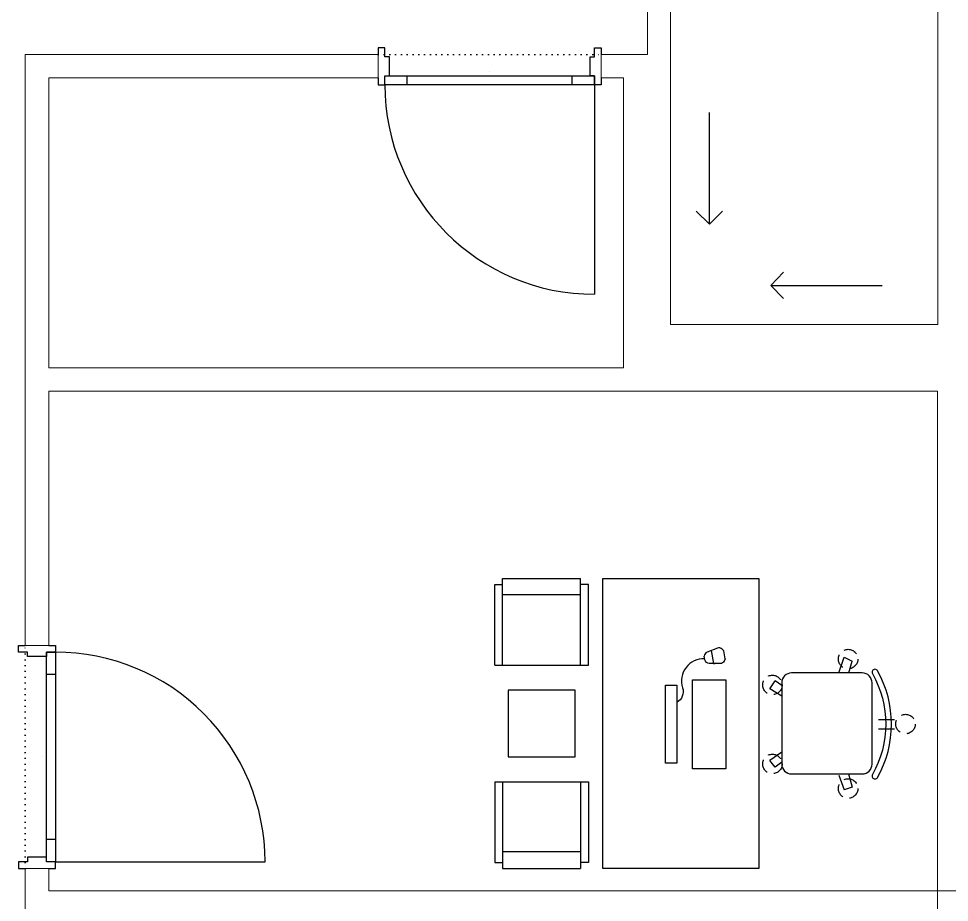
# Model space of a CAD drawing. Extents: x -5598 to 26293, y -3808 to 13850.
# Drawn here: x 2787 to 3204.4, y 11119.8 to 11516.1 of the extents above; entities that cross this region are included whole.
import ezdxf

# ---------------------------------------------------------------- set-up
doc = ezdxf.new("R2010")
doc.units = 0
doc.header["$LTSCALE"] = 100
doc.header["$MEASUREMENT"] = 0
doc.linetypes.add('DOT', pattern=[0.25, 0, -0.25])
doc.linetypes.add('HIDDEN', pattern=[0.375, 0.25, -0.125])
for name, color, linetype in [('KA-PEN-3 @ 1', 5, 'Continuous'), ('OK', 7, 'Continuous'), ('TEFRIS', 7, 'Continuous')]:
    doc.layers.add(name, color=color, linetype=linetype)
doc.layers.add('Y-DUVAR ALCIPAN', color=94, linetype='Continuous', lineweight=20)
doc.layers.add('Y-DUVAR GAZBETON-1', color=30, linetype='Continuous', lineweight=20)
doc.styles.add('OLC-50', font='romans.shx', dxfattribs={"width": 0.5, "height": 0.15})

# ---------------------------------------------------------------- blocks, each defined once
blk = doc.blocks.new('KOLTUK')
at = {"color": 0, "linetype": 'ByBlock', "extrusion": (0.003782, 0.00162, 0.999992)}
for p, q in [((-51.65, 30), (-51.65, 25)), ((0, 30), (-51.65, 30)), ((0, 30), (0, -30)), ((0, 25), (-55.54, 25)), ((-55.54, 25), (-55.53, -25)), ((-45, -25), (-45, 25)), ((0, -25), (-55.53, -25)), ((-51.65, -30), (-51.65, -25)), ((0, -30), (-51.65, -30))]:
    blk.add_line(p, q, dxfattribs=at)
blk = doc.blocks.new('KOLTUK-OFIS')
at = {"color": 0, "linetype": 'Continuous'}
for p, q in [((14.84, -10.19), (-14.37, -10.19)), ((-17.87, -13.69), (-17.87, -39.09)), ((18.34, -39.09), (18.34, -13.69)), ((-14.37, -42.59), (14.84, -42.59))]:
    blk.add_line(p, q, dxfattribs=at)
for points in [[(-15.49, -7.81), (-13.11, -5.9)], [(-10.1, -10.19), (-13.11, -5.9)], [(10.05, -10.19), (12.62, -5.9)], [(12.62, -5.9), (15.48, -7.81)], [(-13.64, -10.19), (-15.49, -7.81)], [(13.89, -10.19), (15.48, -7.81)], [(-18.35, -30.68), (-23.59, -32.58)], [(-22.63, -35.44), (-23.59, -32.58)], [(18.34, -30.68), (24.06, -32.58)], [(24.06, -32.58), (22.63, -35.44)], [(-17.87, -34.14), (-22.63, -35.44)], [(18.34, -34.27), (22.63, -35.44)], [(-1.67, -44.97), (-1.67, -50.69)], [(1.66, -44.97), (1.66, -50.69)]]:
    blk.add_lwpolyline(points, dxfattribs=at)
blk.add_lwpolyline([(18.1, -42.73, -0.263158), (-18.11, -42.72, 1), (-19.14, -44.55, 0.263158), (19.13, -44.55, 1), (18.1, -42.73)], format="xyb", dxfattribs=at)
at = {"color": 0, "linetype": 'HIDDEN', "ltscale": 0.2}
for centre in [(-14.3, -6.86), (14.05, -6.86), (-23.11, -34.01), (23.34, -34.01), (0.01, -54.59)]:
    blk.add_circle(centre, 3.5, dxfattribs=at)
at = {"color": 0, "linetype": 'Continuous'}
for centre, start, end in [((-14.37, -13.69), 89.999, 179.999), ((14.84, -13.69), 359.999, 89.999), ((-14.37, -39.09), 179.999, 269.999), ((14.84, -39.09), 269.999, 359.999)]:
    blk.add_arc(centre, 3.5, start, end, dxfattribs=at)
blk = doc.blocks.new('BILGISAYAR')
at = {"color": 0, "linetype": 'Continuous'}
for p, q in [((33.1, 22.27), (27.28, 21.21)), ((29.39, 15.92), (32.98, 16.57))]:
    blk.add_line(p, q, dxfattribs=at)
for points in [[(-17.49, 42.68), (17.51, 42.68), (17.51, 37.68), (-17.49, 37.68)], [(-19.99, 30.68), (20.01, 30.68), (20.01, 15.68), (-19.99, 15.68)]]:
    blk.add_lwpolyline(points, close=True, dxfattribs=at)
for points in [[(29.39, 25.18, 0.523663), (16.41, 35.11, -0.354986), (9.81, 37.68, -0.354986)], [(29.39, 15.92), (28.38, 16.42, -0.284079), (27.28, 18.21), (27.28, 23.13, -0.366629), (28.95, 25.11), (30.5, 25.36)], [(32.98, 16.57), (33.75, 17.4, 0.284079), (34.15, 19.46), (32.42, 24.07, 0.319814), (30.5, 25.36, 0.319814)]]:
    blk.add_lwpolyline(points, format="xyb", dxfattribs=at)
blk.add_lwpolyline([(27.28, 21.21), (27.28, 20.68)], dxfattribs=at)
blk = doc.blocks.new('MASA DR')
at = {"color": 0}
blk.add_lwpolyline([(-35, -130), (-35, 0), (35, 0), (35, -130), (-35, -130)], dxfattribs=at)
blk.add_lwpolyline([(47.5, -50), (47.5, -80), (77.5, -80), (77.5, -50)], close=True, dxfattribs=at)
at = {"color": 0, "rotation": 270}
for name, p, xscale, yscale, zscale in [('KOLTUK', (62.5, -38.87), 0.7000000000000001, 0.7000000000000001, 0.7000000000000001), ('KOLTUK-OFIS', (-32.45, -64.71), 1.249999999999976, 1.249999999999976, 1.249999999999976), ('KOLTUK', (62.5, -91.13), -0.7000000000000001, 0.7000000000000001, 0.7000000000000001)]:
    blk.add_blockref(name, p, dxfattribs=dict(at, xscale=xscale, yscale=yscale, zscale=zscale))
blk.add_blockref('BILGISAYAR', (-35.82, -64.61), dxfattribs=at)
blk = doc.blocks.new('OK-EGIM')
at = {"color": 0, "ltscale": 200}
for points in [[(50, 0), (44.25, 5.92)], [(50, 0), (0, 0)], [(50, 0), (44.25, -5.92)]]:
    blk.add_lwpolyline(points, dxfattribs=at)
blk = doc.blocks.new('*U266')
at = {"color": 0, "linetype": 'DOT', "ltscale": 0.1}
blk.add_line((-100, 15), (0, 15), dxfattribs=at)
at = {"color": 0, "lineweight": -2}
for p, q in [((-87, 1.5), (-87, 5.5)), ((-50, 7.5), (-50, 7.5)), ((-13, 1.5), (-13, 5.5)), ((-3, 1.5), (-3, -92.5))]:
    blk.add_line(p, q, dxfattribs=at)
for points in [[(-100, 4.5), (-100, 1.5), (-97, 1.5), (-97, 5.5), (-95, 5.5), (-95, 14), (-97, 14), (-97, 18), (-100, 18), (-100, 15)], [(0, 4.5), (0, 1.5), (-3, 1.5), (-3, 5.5), (-5, 5.5), (-5, 14), (-3, 14), (-3, 18), (0, 18), (0, 15)]]:
    blk.add_lwpolyline(points, dxfattribs=at)
blk.add_lwpolyline([(-97, 1.5), (-97, 5.5), (-3, 5.5), (-3, 1.5)], close=True, dxfattribs=at)
blk.add_arc((-3, 1.5), 94, 180, 270, dxfattribs=at)
at = {"style": 'OLC-50', "width": 0.5, "flags": 1}
for tag, p in [('K-NO', (-172.76, -83.82)), ('K-KANRENK', (7.69, -88.79)), ('K-BLOK', (-173.43, -120.56)), ('K-KASRENK', (8.75, -126.74)), ('K-KAT', (-174.31, -156.03)), ('K-TAMACILMA', (7.23, -165.71)), ('K-MAHALKOD', (-173.25, -193.98)), ('K-FOTOSEL', (8.17, -201.71)), ('K-MAHALAD', (-174.78, -232.95)), ('K-HERMETIK', (10.08, -236.3)), ('K-ACILISYON', (-173.83, -268.95)), ('K-HIDROLIK', (7.79, -270.16)), ('K-YANGIN', (-171.93, -303.54)), ('K-KART', (9.62, -303.83)), ('K-KANATTIP', (-174.21, -337.41)), ('K-BAND', (8.17, -345.67)), ('K-KANATMALZ', (-172.39, -371.07)), ('K-MENFEZ', (10.08, -380.26)), ('K-KASAMALZ', (-171.37, -410.06)), ('K-PBAR', (7.79, -414.12)), ('K-KASATIP', (-172.05, -446.79)), ('K-ELEKTRIKLI', (9.62, -447.79)), ('K-DUVAR', (-172.05, -485.23)), ('K-TIP', (9.62, -486.44)), ('K-REZ1', (9.62, -524.33)), ('K-REZ2', (9.62, -560.76)), ('K-REZ3', (9.62, -600.74))]:
    blk.add_attdef(tag, p, '', height=30, dxfattribs=at)
blk = doc.blocks.new('*U192')
at = {"color": 0, "linetype": 'DOT', "ltscale": 0.1}
blk.add_line((-100, 15), (0, 15), dxfattribs=at)
at = {"color": 0, "lineweight": -2}
for p, q in [((-87, 1.5), (-87, 5.5)), ((-50, 7.5), (-50, 7.5)), ((-13, 1.5), (-13, 5.5)), ((-97, 1.5), (-97, -92.5))]:
    blk.add_line(p, q, dxfattribs=at)
for points in [[(-100, 4.5), (-100, 1.5), (-97, 1.5), (-97, 5.5), (-95, 5.5), (-95, 14), (-97, 14), (-97, 18), (-100, 18), (-100, 15)], [(0, 4.5), (0, 1.5), (-3, 1.5), (-3, 5.5), (-5, 5.5), (-5, 14), (-3, 14), (-3, 18), (0, 18), (0, 15)]]:
    blk.add_lwpolyline(points, dxfattribs=at)
blk.add_lwpolyline([(-97, 1.5), (-97, 5.5), (-3, 5.5), (-3, 1.5)], close=True, dxfattribs=at)
blk.add_arc((-97, 1.5), 94, 270, 0, dxfattribs=at)
at = {"style": 'OLC-50', "width": 0.5, "flags": 1}
for tag, p in [('K-NO', (-172.76, -83.82)), ('K-KANRENK', (7.69, -88.79)), ('K-BLOK', (-173.43, -120.56)), ('K-KASRENK', (8.75, -126.74)), ('K-KAT', (-174.31, -156.03)), ('K-TAMACILMA', (7.23, -165.71)), ('K-MAHALKOD', (-173.25, -193.98)), ('K-FOTOSEL', (8.17, -201.71)), ('K-MAHALAD', (-174.78, -232.95)), ('K-HERMETIK', (10.08, -236.3)), ('K-ACILISYON', (-173.83, -268.95)), ('K-HIDROLIK', (7.79, -270.16)), ('K-YANGIN', (-171.93, -303.54)), ('K-KART', (9.62, -303.83)), ('K-KANATTIP', (-174.21, -337.41)), ('K-BAND', (8.17, -345.67)), ('K-KANATMALZ', (-172.39, -371.07)), ('K-MENFEZ', (10.08, -380.26)), ('K-KASAMALZ', (-171.37, -410.06)), ('K-PBAR', (7.79, -414.12)), ('K-KASATIP', (-172.05, -446.79)), ('K-ELEKTRIKLI', (9.62, -447.79)), ('K-DUVAR', (-172.05, -485.23)), ('K-TIP', (9.62, -486.44)), ('K-REZ1', (9.62, -524.33)), ('K-REZ2', (9.62, -560.76)), ('K-REZ3', (9.62, -600.74))]:
    blk.add_attdef(tag, p, '', height=30, dxfattribs=at)

msp = doc.modelspace()

# ---------------------------------------------------------------- linework, layer by layer
at = {"layer": 'Y-DUVAR ALCIPAN'}
for p, q in [((3199.24998, 11379), (3199.24998, 11700.25)), ((3068.99998, 11500), (3068.99998, 11589.75)), ((3079.24998, 11379), (3079.24998, 11589.75)), ((2790, 11235), (2790, 11500)), ((2790, 11500), (2948.24998, 11500)), ((2948.24998, 11500), (2948.24998, 11489.5)), ((3048.24998, 11500), (3068.99998, 11500)), ((3048.24998, 11500), (3048.24998, 11489.5)), ((2800.5, 11359.5), (2800.5, 11489.5)), ((2800.5, 11489.5), (2948.24998, 11489.5)), ((3048.24998, 11489.5), (3058.24998, 11489.5)), ((3058.24998, 11359.5), (3058.24998, 11489.5)), ((3199.24998, 11379), (3079.24998, 11379)), ((2800.5, 11359.5), (3058.24998, 11359.5)), ((2800.5, 11235), (2800.5, 11349)), ((2800.5, 11349), (3198.99998, 11349)), ((3198.99998, 11125), (3198.99998, 11349)), ((2790, 11235), (2800.5, 11235)), ((2790, 11104.5), (2790, 11135)), ((2790, 11135), (2800.5, 11135)), ((2800.5, 11125), (2800.5, 11135)), ((2800.5, 11125), (3198.99998, 11125))]:
    msp.add_line(p, q, dxfattribs=at)
at = {"layer": 'Y-DUVAR GAZBETON-1'}
msp.add_line((3198.99998, 10840.00003), (3198.99998, 11125), dxfattribs=at)
msp.add_lwpolyline([(3198.99998, 11125), (3213.99998, 11125)], dxfattribs=at)

# ---------------------------------------------------------------- block references
at = {"layer": 'KA-PEN-3 @ 1'}
msp.add_blockref('*U266', (3048.24998, 11485), dxfattribs=at)
at = {"layer": 'KA-PEN-3 @ 1', "rotation": 89.99999999999999}
msp.add_blockref('*U192', (2805, 11235), dxfattribs=at)
at = {"layer": 'OK', "color": 252, "xscale": -1, "rotation": 90.0000011743487}
msp.add_blockref('OK-EGIM', (3096.74997, 11474), dxfattribs=at)
at = {"layer": 'OK', "color": 252, "rotation": 179.9999976512956}
msp.add_blockref('OK-EGIM', (3174.24998, 11396.5), dxfattribs=at)
at = {"layer": 'TEFRIS', "color": 11, "rotation": 180}
msp.add_blockref('MASA DR', (3083.99998, 11135), dxfattribs=at)

doc.saveas('drawing.dxf')
